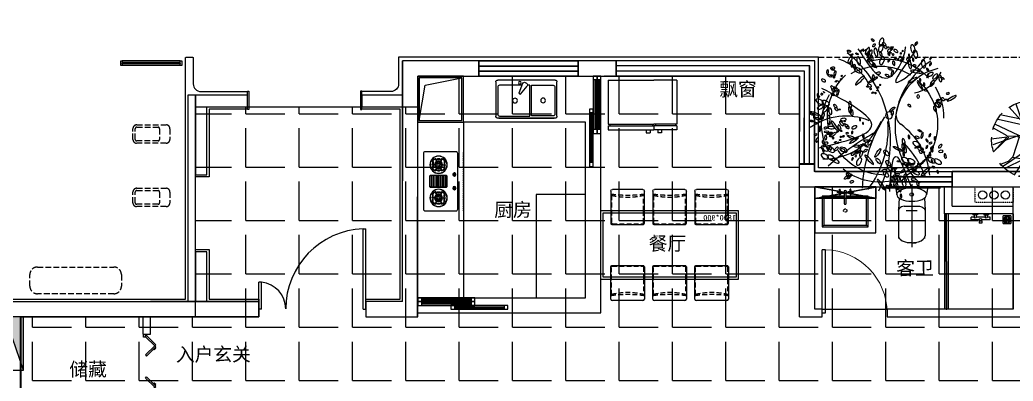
# Model space of a CAD drawing. Extents: x -284868 to 304789, y -137694 to 137894.
# Drawn here: x 125286 to 138296, y -110361 to -105631 of the extents above; entities that cross this region are included whole.
import ezdxf
from ezdxf.enums import TextEntityAlignment as Align

# ---------------------------------------------------------------- set-up
doc = ezdxf.new("R2010")
doc.units = 0
for name, pattern in [('AX-COMP-140B（200）$0$1#comfort_plan$0$DASH', [0.35, 0.25, -0.1]), ('AX-COMP-140B（200）$0$DASH', [0.35, 0.25, -0.1]), ('DASH', [0.35, 0.25, -0.1]), ('HIDDEN2', [0.1875, 0.125, -0.0625])]:
    doc.linetypes.add(name, pattern=pattern)
doc.layers.get('0').update_dxf_attribs({"linetype": 'CONTINUOUS'})
for name, color, linetype in [('0-墙', 4, 'CONTINUOUS'), ('0-底图', 251, 'CONTINUOUS'), ('0-消防栓(给排水)', 9, 'CONTINUOUS'), ('0-窗', 11, 'CONTINUOUS'), ('0-非设计区域', 251, 'CONTINUOUS'), ('P-完成面', 42, 'CONTINUOUS'), ('P-平面家具', 3, 'CONTINUOUS'), ('P-平面植物', 251, 'CONTINUOUS')]:
    doc.layers.add(name, color=color, linetype=linetype)
doc.styles.add('_TCH_DYN', font='')
doc.styles.add('AX-COMP-140B（200）$0$zz-0', font='')
doc.styles.add('繁线体', font='')
doc.styles.get('_TCH_DYN').set_extended_font_data('SimSun')
doc.styles.get('AX-COMP-140B（200）$0$zz-0').set_extended_font_data('SimHei')
doc.styles.get('繁线体').set_extended_font_data('SimSun')

# ---------------------------------------------------------------- blocks, each defined once
blk = doc.blocks.new('2000000011AX-COMP-140B（200）$0$111110111022110811071652CDX双头炉灶164')
for points in [[(-101, 132, 1), (-104, 132, 1)], [(102, 133, 1), (102, 130, 1)], [(-108, 120, 1), (-108, 117, 1)], [(109, 119, 1), (106, 119, 1)]]:
    blk.add_hatch(color=256).paths.add_polyline_path(points)
for p, q in [((-259, 406), (-259, 406)), ((-259, 406), (-239, 406)), ((-259, 399), (-175, 399)), ((-217, 356), (-217, 419)), ((-175, 406), (-195, 406)), ((-74, 424), (74, 424)), ((-74, 422), (74, 422)), ((-74, 400), (74, 400)), ((-74, 398), (74, 398)), ((175, 406), (195, 406)), ((259, 399), (175, 399)), ((217, 356), (217, 419)), ((259, 406), (239, 406)), ((259, 406), (259, 406)), ((-303, 375), (-239, 338)), ((-303, 276), (-239, 313)), ((-243, 341), (-298, 373)), ((-243, 311), (-298, 279)), ((-297, 336), (-297, 316)), ((-290, 367), (-290, 284)), ((-239, 349), (-226, 356)), ((-230, 335), (-239, 349)), ((-230, 316), (-239, 303)), ((-226, 295), (-239, 303)), ((-225, 339), (-232, 352)), ((-225, 312), (-232, 299)), ((-219, 341), (-226, 356)), ((-219, 310), (-226, 295)), ((-217, 295), (-217, 232)), ((-203, 332), (-186, 333)), ((-203, 319), (-186, 318)), ((-201, 326), (-186, 326)), ((-131, 375), (-195, 338)), ((-131, 276), (-195, 313)), ((-191, 341), (-136, 373)), ((-191, 311), (-136, 279)), ((-186, 333), (-186, 318)), ((-144, 367), (-144, 284)), ((-137, 336), (-137, 316)), ((-74, 377), (74, 377)), ((-74, 375), (74, 375)), ((-74, 354), (74, 354)), ((-74, 351), (74, 351)), ((-74, 330), (74, 330)), ((-74, 328), (74, 328)), ((-74, 307), (74, 307)), ((-74, 305), (74, 305)), ((-74, 283), (74, 283)), ((-74, 281), (74, 281)), ((131, 375), (195, 338)), ((131, 276), (195, 313)), ((191, 341), (136, 373)), ((191, 311), (136, 279)), ((137, 336), (137, 316)), ((144, 367), (144, 284)), ((186, 333), (186, 318)), ((203, 332), (186, 333)), ((201, 326), (186, 326)), ((203, 319), (186, 318)), ((217, 295), (217, 232)), ((219, 341), (226, 356)), ((219, 310), (226, 295)), ((225, 339), (232, 352)), ((225, 312), (232, 299)), ((239, 349), (226, 356)), ((226, 295), (239, 303)), ((230, 335), (239, 349)), ((230, 316), (239, 303)), ((303, 375), (239, 338)), ((303, 276), (239, 313)), ((243, 341), (298, 373)), ((243, 311), (298, 279)), ((290, 367), (290, 284)), ((297, 336), (297, 316)), ((-259, 253), (-175, 253)), ((-259, 245), (-239, 245)), ((-175, 245), (-195, 245)), ((-175, 245), (-175, 245)), ((-74, 260), (74, 260)), ((-74, 258), (74, 258)), ((-74, 236), (74, 236)), ((-74, 234), (74, 234)), ((259, 253), (175, 253)), ((175, 245), (175, 245)), ((175, 245), (195, 245)), ((259, 245), (239, 245))]:
    blk.add_line(p, q)
at = {"linetype": 'AX-COMP-140B（200）$0$DASH', "ltscale": 0.3}
blk.add_line((386, 0), (-386, 0), dxfattribs=at)
for points in [[(-365, 75, -0.414214), (-386, 96), (-386, 504, -0.414214), (-365, 525), (365, 525, -0.414214), (386, 504), (386, 96, -0.414214), (365, 75)], [(-77, 429, -0.414214), (-60, 446), (60, 446, -0.414214), (77, 429), (77, 229, -0.414214), (60, 212), (-60, 212, -0.414214), (-77, 229)], [(-74, 429, -0.414214), (-60, 444), (60, 444, -0.414214), (74, 429), (74, 229, -0.414214), (60, 214), (-60, 214, -0.414214), (-74, 229)], [(-91, 101), (-91, 136, -1), (-87, 136), (-87, 101, -1)], [(91, 101), (91, 136, 1), (87, 136), (87, 101, 1)]]:
    blk.add_lwpolyline(points, format="xyb", close=True)
at = {"const_width": 1.04}
for points in [[(-217, 356), (-217, 419)], [(217, 356), (217, 419)], [(-243, 341), (-298, 373)], [(-243, 311), (-298, 279)], [(-217, 295), (-217, 232)], [(-191, 341), (-136, 373)], [(-191, 311), (-136, 279)], [(191, 341), (136, 373)], [(191, 311), (136, 279)], [(217, 295), (217, 232)], [(243, 341), (298, 373)], [(243, 311), (298, 279)]]:
    blk.add_lwpolyline(points, dxfattribs=at)
for points in [[(-217, 341, -1), (-217, 310, -1), (-217, 341, -1)], [(217, 341, 1), (217, 310, 1), (217, 341, 1)]]:
    blk.add_lwpolyline(points, format="xyb", dxfattribs=at)
for centre, radius in [((-217, 326), 114), ((-217, 326), 112), ((217, 326), 114), ((217, 326), 112), ((-217, 326), 52.1), ((-217, 326), 41.7), ((-217, 326), 38.6), ((-217, 326), 35.4), ((-217, 326), 15.6), ((217, 326), 52.1), ((217, 326), 41.7), ((217, 326), 38.6), ((217, 326), 35.4), ((217, 326), 15.6), ((-89, 119), 20.6), ((-102, 132), 1.53), ((89, 119), 20.6), ((102, 132), 1.53), ((-108, 119), 1.53), ((108, 119), 1.53)]:
    blk.add_circle(centre, radius)
for centre, radius, start, end in [((-259, 367), 38.6, 90, 180), ((-259, 367), 31.3, 90, 180), ((-239, 397), 9.33, 12.564, 91.6861), ((-195, 397), 9.33, 88.3139, 167.436), ((-175, 367), 38.6, 0, 90), ((-175, 367), 31.3, 0, 90), ((175, 367), 38.6, 90, 180), ((175, 367), 31.3, 90, 180), ((195, 397), 9.33, 12.564, 91.6861), ((239, 397), 9.33, 88.3139, 167.436), ((259, 367), 38.6, 0, 90), ((259, 367), 31.3, 0, 90), ((-285, 369), 12.6, 189.6676, 246.0824), ((-288, 336), 9.33, 102.564, 181.686), ((-288, 315), 9.33, 178.3139, 257.436), ((-285, 282), 12.6, 113.9176, 170.3324), ((-259, 284), 38.6, 180, 270), ((-259, 284), 31.3, 180, 270), ((-224, 338), 17.8, 95.7306, 144.2694), ((-224, 313), 17.8, 215.7306, 264.2694), ((-202, 326), 17.8, 335.7306, 24.2694), ((-175, 284), 31.3, 270, 0), ((-175, 284), 38.6, 270, 0), ((-149, 369), 12.6, 293.9176, 350.3324), ((-146, 336), 9.33, 358.314, 77.436), ((-146, 315), 9.33, 282.564, 1.6861), ((-149, 282), 12.6, 9.6676, 66.0824), ((149, 369), 12.6, 189.6676, 246.0824), ((146, 336), 9.33, 102.564, 181.686), ((146, 315), 9.33, 178.3139, 257.436), ((149, 282), 12.6, 113.9176, 170.3324), ((175, 284), 38.6, 180, 270), ((175, 284), 31.3, 180, 270), ((202, 326), 17.8, 155.7306, 204.2694), ((224, 338), 17.8, 35.7306, 84.2694), ((224, 313), 17.8, 275.7306, 324.2694), ((259, 284), 31.3, 270, 0), ((259, 284), 38.6, 270, 0), ((285, 369), 12.6, 293.9176, 350.3324), ((288, 336), 9.33, 358.314, 77.436), ((288, 315), 9.33, 282.564, 1.6861), ((285, 282), 12.6, 9.6676, 66.0824), ((-239, 255), 9.33, 268.3139, 347.436), ((-195, 255), 9.33, 192.564, 271.6861), ((-89, 119), 16.3, 97.4942, 262.5058), ((-89, 119), 16.3, 277.4942, 82.5058), ((89, 119), 16.3, 97.4942, 262.5058), ((89, 119), 16.3, 277.4942, 82.5058), ((195, 255), 9.33, 268.3139, 347.436), ((239, 255), 9.33, 192.564, 271.6861)]:
    blk.add_arc(centre, radius, start, end)
at = {"style": 'AX-COMP-140B（200）$0$zz-0', "flags": 9}
for tag in ['YSIZE', 'XSIZE']:
    blk.add_attdef(tag, (0, 525), '', height=0.533, dxfattribs=at)
blk = doc.blocks.new('*U379')
blk.add_blockref('2000000011AX-COMP-140B（200）$0$111110111022110811071652CDX双头炉灶164', (0, -525))
blk = doc.blocks.new('2000000011AX-COMP-140B（200）$0$111110111022110811071652CDX双盆洗菜盆163')
for p, q in [((-400, 75), (-400, 525)), ((-375, 550), (375, 550)), ((400, 525), (400, 75)), ((76, 366), (-10, 471)), ((14, 518), (-3, 508)), ((50, 505), (98, 379)), ((98, 379), (76, 366)), ((-375, 50), (375, 50)), ((363, 50), (-363, 50))]:
    blk.add_line(p, q)
at = {"linetype": 'AX-COMP-140B（200）$0$DASH', "ltscale": 0.3}
blk.add_line((-400, 0), (400, 0), dxfattribs=at)
blk.add_lwpolyline([(-68, 482), (-349, 482, 0.414214), (-374, 457), (-374, 106, 0.414214), (-349, 81), (-68, 81)], format="xyb", close=True)
blk.add_lwpolyline([(59, 482), (351, 482, -0.414214), (376, 457), (376, 104, -0.414214), (351, 79), (-47, 79), (-47, 482), (-15, 482)], format="xyb")
for centre, radius in [((87, 515), 17.5), ((-219, 283), 31.2), ((149, 281), 31.2)]:
    blk.add_circle(centre, radius)
for centre, start, end in [((-375, 525), 90, 180), ((27, 496), 20.5377, 120), ((375, 525), 0, 90), ((9, 486), 120, 219.4623), ((-375, 75), 180, 270), ((375, 75), 270, 0)]:
    blk.add_arc(centre, 25, start, end)
blk = doc.blocks.new('*U372')
blk.add_blockref('2000000011AX-COMP-140B（200）$0$111110111022110811071652CDX双盆洗菜盆163', (0, -525))
blk = doc.blocks.new('2000000011A-140Y-S$0$A$C663954EF153')
for p, q in [((0, 0), (0, -50)), ((750, 0), (0, 0)), ((50, 0), (50, -50)), ((0, -50), (750, -50)), ((50, -19), (700, -19)), ((50, -31), (700, -31)), ((700, 0), (700, -50)), ((750, -50), (750, 0))]:
    blk.add_line(p, q)
blk = doc.blocks.new('WSGSEDRHD')
for points in [[(-380, 780), (-380, 180), (220, 180), (220, 780)], [(-360, 760), (-360, 200), (200, 200), (200, 760)]]:
    blk.add_lwpolyline(points, close=True)
blk.add_lwpolyline([(-360, 200), (-282, 662), (200, 760)])
blk = doc.blocks.new('A$C6B9D541B')
at = {"ltscale": 500}
for p, q in [((-15, 20), (-15, 277)), ((425, 277), (425, 20)), ((405, 0), (5, 0))]:
    blk.add_line(p, q, dxfattribs=at)
at = {"linetype": 'HIDDEN2', "ltscale": 500}
for p, q in [((-5, 78), (-5, 277)), ((415, 277), (415, 78))]:
    blk.add_line(p, q, dxfattribs=at)
at = {"ltscale": 500}
blk.add_lwpolyline([(-15, 277), (-15, 440, -0.414214), (5, 460), (405, 460, -0.414214), (425, 440), (425, 277)], format="xyb", dxfattribs=at)
at = {"linetype": 'HIDDEN2', "ltscale": 500}
blk.add_lwpolyline([(-5, 277), (-5, 440, -0.414214), (5, 450), (405, 450, -0.414214), (415, 440), (415, 277)], format="xyb", dxfattribs=at)
for centre, radius, start, end in [((205, -793), 897, 75.7975, 104.2025), ((204, -1474), 1552, 81.8043, 98.0996)]:
    blk.add_arc(centre, radius, start, end, dxfattribs=at)
at = {"ltscale": 500}
for centre, start, end in [((5, 20), 180, 270), ((405, 20), 270, 0)]:
    blk.add_arc(centre, 20, start, end, dxfattribs=at)
blk = doc.blocks.new('*U393')
at = {"ltscale": 500}
blk.add_lwpolyline([(0, 0), (1800, 0), (1800, 900), (0, 900)], close=True, dxfattribs=at)
at = {"color": 253, "ltscale": 500}
blk.add_lwpolyline([(30, 30), (1770, 30), (1770, 870), (30, 870)], close=True, dxfattribs=at)
at = {"rotation": 180}
for p in [(555, 1177), (1105, 1177), (1655, 1177)]:
    blk.add_blockref('A$C6B9D541B', p, dxfattribs=at)
at = {"xscale": -1}
for p in [(555, -277), (1105, -277), (1655, -277)]:
    blk.add_blockref('A$C6B9D541B', p, dxfattribs=at)
at = {"color": 253, "style": '繁线体'}
blk.add_text('1800*900', height=75, dxfattribs=at).set_placement((245, 808), align=Align.MIDDLE_CENTER)
blk = doc.blocks.new('2000000011AX-COMP-140B（200）$0$111110111022110811071652CDX双门冰箱162')
at = {"linetype": 'AX-COMP-140B（200）$0$DASH', "ltscale": 0.3}
blk.add_line((-1000, 0), (0, 0), dxfattribs=at)
for p, q in [((-950, -50), (-950, -630)), ((-950, -50), (-650, -50)), ((-50, -50), (-650, -50)), ((-50, -50), (-50, -630)), ((-950, -630), (-930, -630)), ((-950, -650), (-930, -650)), ((-950, -650), (-950, -700)), ((-930, -630), (-670, -630)), ((-930, -630), (-930, -650)), ((-930, -650), (-670, -650)), ((-670, -630), (-670, -650)), ((-670, -630), (-650, -630)), ((-670, -650), (-650, -650)), ((-630, -630), (-650, -630)), ((-650, -650), (-650, -700)), ((-630, -650), (-650, -650)), ((-650, -650), (-650, -700)), ((-70, -630), (-630, -630)), ((-630, -630), (-630, -650)), ((-70, -650), (-630, -650)), ((-50, -630), (-70, -630)), ((-70, -630), (-70, -650)), ((-50, -650), (-70, -650)), ((-50, -650), (-50, -700)), ((-950, -700), (-650, -700)), ((-750, -700), (-750, -740)), ((-750, -740), (-700, -740)), ((-700, -700), (-700, -740)), ((-50, -700), (-650, -700)), ((-600, -700), (-600, -740)), ((-550, -740), (-600, -740)), ((-550, -700), (-550, -740))]:
    blk.add_line(p, q)
blk = doc.blocks.new('*U380')
blk.add_blockref('2000000011AX-COMP-140B（200）$0$111110111022110811071652CDX双门冰箱162', (500, 75))
blk = doc.blocks.new('20000110023AX-COMP-140B（200）$0$111110111022110811071652CDX卫生间立管047060')
at = {"linetype": 'AX-COMP-140B（200）$0$1#comfort_plan$0$DASH', "ltscale": 0.2}
for p, q in [((-250, 105), (250, 105)), ((-250, 105), (-250, -95)), ((250, 105), (250, -95)), ((-250, -95), (250, -95))]:
    blk.add_line(p, q, dxfattribs=at)
for centre in [(-150, 0), (0, 0), (150, 0)]:
    blk.add_circle(centre, 55)
blk = doc.blocks.new('*U399')
for p, q in [((600, 80), (600, 330)), ((700, -20), (700, 330)), ((600, 80), (-200, 80)), ((-200, -20), (700, -20))]:
    blk.add_line(p, q)
at = {"extrusion": (0, 0, -1), "zscale": -1}
blk.add_blockref('20000110023AX-COMP-140B（200）$0$111110111022110811071652CDX卫生间立管047060', (-50, 225), dxfattribs=at)
blk = doc.blocks.new('*U401')
for p, q in [((-350, -920), (-350, 330)), ((-300, 330), (-350, 330)), ((-325, -295), (-325, 330)), ((-325, 330), (-317, 330)), ((-317, 330), (-317, -295)), ((-300, -920), (-300, 330)), ((550, 330), (-300, 330)), ((550, -920), (550, 330)), ((-333, -295), (-333, -920)), ((-333, -295), (-325, -295)), ((-325, -920), (-325, -295)), ((-317, -295), (-325, -295)), ((0, -840), (0, -875)), ((107, -840), (0, -840)), ((38, -875), (0, -875)), ((23, -920), (23, -905)), ((83, -905), (23, -905)), ((38, -905), (38, -875)), ((68, -905), (68, -875)), ((182, -875), (68, -875)), ((83, -920), (83, -905)), ((142, -798), (107, -798)), ((107, -823), (107, -798)), ((142, -823), (107, -823)), ((107, -828), (107, -840)), ((142, -828), (107, -828)), ((109, -828), (109, -823)), ((140, -828), (140, -823)), ((142, -823), (142, -798)), ((142, -828), (142, -840)), ((250, -840), (142, -840)), ((167, -920), (167, -905)), ((167, -905), (227, -905)), ((182, -905), (182, -875)), ((250, -875), (212, -875)), ((212, -905), (212, -875)), ((227, -920), (227, -905)), ((250, -840), (250, -875)), ((420, -790), (420, -890)), ((420, -790), (520, -790)), ((520, -890), (420, -890)), ((515, -840), (425, -840)), ((440, -874), (440, -806)), ((460, -884), (460, -796)), ((480, -884), (480, -796)), ((500, -874), (500, -806)), ((520, -890), (520, -790)), ((-300, -920), (-350, -920)), ((-333, -920), (-325, -920)), ((550, -920), (-300, -920)), ((83, -920), (23, -920)), ((167, -920), (83, -920)), ((167, -920), (227, -920))]:
    blk.add_line(p, q)
blk.add_circle((470, -840), 45)
for centre, radius, start, end in [((53, -875), 15, 0, 180), ((125, -840), 17.5, 180, 0), ((197, -875), 15, 0, 180)]:
    blk.add_arc(centre, radius, start, end)
blk = doc.blocks.new('*U402')
at = {"linetype": 'AX-COMP-140B（200）$0$1#comfort_plan$0$DASH'}
for p, q in [((-250, 130), (-250, 280)), ((-250, 280), (550, 280)), ((550, 130), (-250, 280)), ((-250, 130), (550, 280)), ((550, 280), (550, 130)), ((550, 130), (-250, 130))]:
    blk.add_line(p, q, dxfattribs=at)
for p, q in [((-250, 280), (-250, -320)), ((550, 280), (-250, 280)), ((550, -320), (550, 280)), ((-130, 140), (-150, 160)), ((75, 218), (43, 218)), ((43, 218), (43, 208)), ((75, 208), (43, 208)), ((75, 218), (75, 250)), ((75, 250), (85, 250)), ((75, 208), (75, 177)), ((75, 177), (85, 177)), ((85, 218), (85, 250)), ((85, 218), (116, 218)), ((85, 208), (116, 208)), ((85, 208), (85, 177)), ((116, 218), (116, 208)), ((215, 218), (184, 218)), ((184, 218), (184, 208)), ((215, 208), (184, 208)), ((215, 218), (215, 250)), ((225, 250), (215, 250)), ((215, 208), (215, 177)), ((225, 177), (215, 177)), ((225, 218), (225, 250)), ((225, 218), (257, 218)), ((225, 208), (257, 208)), ((225, 208), (225, 177)), ((257, 218), (257, 208)), ((430, 140), (450, 160)), ((-130, -220), (-150, -240)), ((430, -220), (450, -240)), ((-250, -320), (550, -320))]:
    blk.add_line(p, q)
at = {"linetype": 'AX-COMP-140B（200）$0$DASH'}
for p, q in [((136, 218), (136, 71)), ((164, 71), (164, 218))]:
    blk.add_line(p, q, dxfattribs=at)
for points in [[(136, 160), (-150, 160), (-150, -240), (450, -240), (450, 160), (164, 160)], [(136, 140), (-130, 140), (-130, -220), (430, -220), (430, 140), (164, 140)]]:
    blk.add_lwpolyline(points)
blk.add_circle((150, -29), 21.4, dxfattribs=at)
for centre, start, end in [((80, 213), 107.0027, 162.9973), ((80, 213), 197.0027, 252.9973), ((80, 213), 17.0027, 72.9973), ((80, 213), 287.0027, 342.9973), ((220, 213), 107.0027, 162.9973), ((220, 213), 197.0027, 252.9973), ((220, 213), 17.0027, 72.9973), ((220, 213), 287.0027, 342.9973)]:
    blk.add_arc(centre, 17.1, start, end, dxfattribs=at)
for centre, radius, start, end in [((150, 213), 20, 315.9573, 224.0427), ((150, 218), 14.4, 0, 180), ((150, 69), 14.5, 173.574, 6.426)]:
    blk.add_arc(centre, radius, start, end)
blk = doc.blocks.new('*U403')
for p, q in [((-375, 280), (375, 280)), ((-175, -351), (-175, -385)), ((0, -440), (-60, -440)), ((0, -440), (60, -440))]:
    blk.add_line(p, q)
at = {"ltscale": 10}
for p, q in [((-208, 269), (-194, 185)), ((-198, 280), (198, 280)), ((0, 327), (0, -496)), ((208, 269), (194, 185)), ((-166, 145), (-175, -11)), ((166, 145), (175, -11)), ((-100, 40), (100, 40)), ((0, 26), (0, -64)), ((-175, -12), (-175, -351)), ((-72, -19), (72, -19)), ((-44, -19), (44, -19)), ((175, -12), (175, -351))]:
    blk.add_line(p, q, dxfattribs=at)
for points in [[(-175, -385, 10, 0, 0), (-175, -297, 10, 10, 0)], [(175, -385, 10, 0, 0), (175, -297, 10, 10, 0)]]:
    blk.add_lwpolyline(points, format="xyseb")
blk.add_circle((0, 191), 22.8, dxfattribs=at)
for centre, start, end in [((-198, 270), 90, 184.8886), ((198, 270), 355.1114, 90)]:
    blk.add_arc(centre, 10.4, start, end, dxfattribs=at)
at = {"ltscale": 10, "extrusion": (0, 0, -1)}
for centre, major_axis, ratio, start_param, end_param in [((0, 191), (195, 0), 0.456392, 3.141593, 6.283185), ((1, -12), (-175, 3), 0.369842, 2.169272, 3.218057)]:
    blk.add_ellipse(centre, major_axis=major_axis, ratio=ratio, start_param=start_param, end_param=end_param, dxfattribs=at)
at = {"ltscale": 10}
for centre, major_axis, ratio, start_param, end_param in [((0, 191), (195, 0), 0.456392, 3.141593, 6.283185), ((-1, -12), (175, 3), 0.369842, 2.169272, 3.218057), ((0, -351), (-175, 0), 0.507463, 0, 3.141593)]:
    blk.add_ellipse(centre, major_axis=major_axis, ratio=ratio, start_param=start_param, end_param=end_param, dxfattribs=at)
blk = doc.blocks.new('2$DorLib2D$00000225')
for p, q in [((0.475, -0.0014), (0.475, 0.7521)), ((0.475, 0.7521), (0.5, 0.7521)), ((0.5, -0.0014), (0.5, 0.7521)), ((-0.5, 0), (-0.5, 0.252)), ((-0.475, 0.252), (-0.5, 0.252)), ((-0.475, 0), (-0.475, 0.252)), ((-0.475, 0), (-0.5, 0)), ((0.475, -0.0014), (0.5, -0.0014))]:
    blk.add_line(p, q)
for centre, radius, start, end in [((0.5046, -0.0019), 0.7546, 92.24927, 179.72377), ((-0.5008, 0.0026), 0.2508, 359.78987, 84.09744)]:
    blk.add_arc(centre, radius, start, end)
blk = doc.blocks.new('$DorLib2D$00000034')
for p, q in [((-0.5, -0.048), (-0.5, 0)), ((-0.335, 0.143), (-0.475, 0)), ((-0.458, -0.016), (-0.475, 0)), ((-0.318, 0.126), (-0.458, -0.016)), ((-0.335, 0.143), (-0.318, 0.126)), ((-0.302, 0.143), (-0.318, 0.126)), ((-0.318, 0.126), (-0.178, -0.016)), ((-0.302, 0.143), (-0.161, 0)), ((-0.178, -0.016), (-0.161, 0)), ((0.302, 0.143), (0.161, 0)), ((0.178, -0.016), (0.161, 0)), ((0.318, 0.126), (0.178, -0.016)), ((0.302, 0.143), (0.318, 0.126)), ((0.335, 0.143), (0.318, 0.126)), ((0.318, 0.126), (0.458, -0.016)), ((0.335, 0.143), (0.475, 0)), ((0.458, -0.016), (0.475, 0)), ((0.5, -0.048), (0.5, 0))]:
    blk.add_line(p, q)
for points in [[(-0.5, 0), (-0.475, 0), (-0.475, -0.023), (-0.45, -0.023), (-0.45, -0.048), (-0.5, -0.048)], [(-0.29, 0.131), (-0.28, 0.14), (-0.255, 0.114), (-0.264, 0.105)], [(-0.287, 0.127), (-0.28, 0.134), (-0.262, 0.114), (-0.268, 0.108)], [(0.29, 0.131), (0.28, 0.14), (0.255, 0.114), (0.264, 0.105)], [(0.287, 0.127), (0.28, 0.134), (0.262, 0.114), (0.268, 0.108)], [(0.5, 0), (0.475, 0), (0.475, -0.023), (0.45, -0.023), (0.45, -0.048), (0.5, -0.048)]]:
    blk.add_lwpolyline(points)
blk = doc.blocks.new('2$TCHSYS$WIN2D')
for p, q in [((-0.5, 0.5), (0.5, 0.5)), ((-0.5, 0.5), (-0.5, -0.5)), ((0.5, 0.5), (0.5, -0.5)), ((0.5, 0.167), (-0.5, 0.167)), ((0.5, -0.167), (-0.5, -0.167)), ((-0.5, -0.5), (0.5, -0.5))]:
    blk.add_line(p, q)
blk = doc.blocks.new('2000011$TCHSYS$WIN2D011')
for p, q in [((-0.5, 0.5), (0.5, 0.5)), ((-0.5, 0.5), (-0.5, -0.5)), ((0.5, 0.5), (0.5, -0.5)), ((0.5, 0.167), (-0.5, 0.167)), ((0.5, -0.167), (-0.5, -0.167)), ((-0.5, -0.5), (0.5, -0.5))]:
    blk.add_line(p, q)
blk = doc.blocks.new('2$DorLib2D$00000001')
for p, q in [((0.45, 0.975), (0.5, 0.975)), ((0.45, 0), (0.45, 0.975)), ((0.5, 0), (0.5, 0.975)), ((0.5, 0), (0.45, 0))]:
    blk.add_line(p, q)
at = {"lineweight": 13}
blk.add_arc((0.475, 0), 0.975, 91.4693, 180, dxfattribs=at)
blk = doc.blocks.new('DDDDDDDGFDSG')
for p, q in [((425811, 14509), (424811, 14509)), ((424811, 11359), (424811, 14509)), ((425811, 14309), (425811, 14509)), ((430211, 14509), (427111, 14509)), ((427111, 14509), (427111, 14309)), ((430211, 13059), (430211, 14509)), ((425011, 14309), (425811, 14309)), ((425011, 11159), (425011, 14309)), ((427111, 14309), (430011, 14309)), ((430011, 12959), (430011, 14309)), ((431210, 13059), (430211, 13059)), ((431210, 12859), (431210, 13059)), ((432910, 13059), (432010, 13059)), ((432010, 13059), (432010, 12859)), ((430011, 11159), (430011, 12959)), ((430211, 12859), (431210, 12859)), ((430211, 11259), (430211, 12859)), ((432010, 12859), (432810, 12859)), ((432810, 11259), (432810, 12859)), ((419611, 11359), (421511, 11359)), ((422932, 11359), (421511, 11359)), ((422932, 11159), (422932, 11359)), ((424811, 11359), (424332, 11359)), ((424332, 11359), (424332, 11159)), ((430310, 11259), (430211, 11259)), ((430310, 11159), (430310, 11259)), ((430310, 11259), (431160, 11259)), ((432810, 11259), (431160, 11259)), ((431160, 11259), (431160, 11159)), ((419811, 11159), (421411, 11159)), ((419811, 11159), (419811, 9859)), ((421411, 11159), (421411, 10934)), ((421511, 10934), (421511, 11159)), ((421511, 11159), (422932, 11159)), ((424332, 11159), (425011, 11159)), ((430011, 11159), (430310, 11159)), ((431160, 11159), (432910, 11159)), ((421411, 10934), (421511, 10934))]:
    blk.add_line(p, q)
at = {"linetype": 'Continuous'}
for p, q in [((427611, 14309), (427611, 14509)), ((430011, 13159), (430211, 13159))]:
    blk.add_line(p, q, dxfattribs=at)
for points in [[(430211, 13159), (430211, 14509), (427611, 14509)], [(430145, 13159), (430145, 14443), (427611, 14443)], [(430078, 13159), (430078, 14376), (427611, 14376)], [(430011, 13159), (430011, 14309), (427611, 14309)]]:
    blk.add_lwpolyline(points, dxfattribs=at)
at = {"linetype": 'DASH'}
for points in [[(425011, 11209), (427411, 11209), (427411, 13709)], [(425011, 11409), (427211, 11409), (427211, 13709)]]:
    blk.add_lwpolyline(points, dxfattribs=at)
blk.add_lwpolyline([(427210, 13709), (425611, 13709), (425611, 11409)])
blk.add_lwpolyline([(427211, 12759), (426561, 12759), (426561, 11409), (427211, 11409)], close=True)
for name, p, xscale, yscale, zscale, rotation in [('2$TCHSYS$WIN2D', (426461, 14409), -1300, 200, -1300, 1.654676395901333e-11), ('2000011$TCHSYS$WIN2D011', (431610, 12959), 799.9999999999994, 199.9999999999999, -799.9999999999994, 180.0000000000173), ('2$DorLib2D$00000225', (423632, 11259), 1400, 1400, 200, 1.654673577002396e-11), ('2$DorLib2D$00000001', (430735, 11209), -850, 850, -850, 1.654676395901334e-11), ('$DorLib2D$00000034', (421461, 10509), 850.0000000000001, 850.0000000000001, 850.0000000000001, 270)]:
    blk.add_blockref(name, p, dxfattribs=dict(xscale=xscale, yscale=yscale, zscale=zscale, rotation=rotation))
at = {"linetype": 'DASH', "extrusion": (-4.57358e-09, -1.71102e-09, 1), "rotation": 269.9998194176586}
for p in [(427361, 14311, 0), (427411, 14311, 0), (427311, 13878, 0)]:
    blk.add_blockref('2000000011A-140Y-S$0$A$C663954EF153', p, dxfattribs=at)
blk.add_blockref('WSGSEDRHD', (425391, 13529))
at = {"extrusion": (-1.71017e-09, 4.57407e-09, -1)}
for name, p, zscale, rotation in [('*U372', (-426435, 14234, 0), -1, 359.9987641515798), ('*U380', (-427956, 14234, 0), -1, 359.9987641515798), ('*U379', (-425086, 12933, 0), -0.9999999999999999, 269.9987641515806)]:
    blk.add_blockref(name, p, dxfattribs=dict(at, zscale=zscale, rotation=rotation))
at = {"extrusion": (1.43528e-20, 8.74071e-22, -1), "xscale": -0.9999999999999998, "zscale": -0.9999999999999998, "rotation": 0.001335837536267093}
for name, p in [('*U403', (-431482, 12569)), ('*U402', (-430461, 12579))]:
    blk.add_blockref(name, p, dxfattribs=at)
at = {"extrusion": (1.26587e-20, 8.74071e-22, -1), "zscale": -1, "rotation": 359.9995999685073}
blk.add_blockref('*U393', (-429211, 11649), dxfattribs=at)
at = {"extrusion": (1.43528e-20, 2.56814e-21, -1), "zscale": -1}
blk.add_blockref('*U399', (-432610, 12529), dxfattribs=at)
at = {"xscale": -1, "rotation": 180}
blk.add_blockref('*U401', (432260, 11589), dxfattribs=at)
at = {"linetype": 'DASH', "extrusion": (1.71102e-09, -4.57358e-09, 1), "rotation": 359.9998194176588}
for p in [(425011, 11409, 0), (425011, 11359, 0), (425444, 11309, 0)]:
    blk.add_blockref('2000000011A-140Y-S$0$A$C663954EF153', p, dxfattribs=at)
at = {"style": '_TCH_DYN'}
for s, p in [('飘窗', (429453, 13997)), ('厨房', (426505, 12419)), ('餐厅', (428528, 11976)), ('入户玄关', (422826, 10526)), ('储藏', (420940, 10330))]:
    blk.add_text(s, height=180, rotation=0.2448, dxfattribs=at).set_placement(p, align=Align.BOTTOM_RIGHT)
blk.add_text('客卫', height=180, rotation=0.2448, dxfattribs=at).set_placement((431280, 11706))
blk = doc.blocks.new('A$C7414b812')
at = {"ltscale": 300}
for points in [[(-30, -20), (-30, 0), (30, 0), (30, -20)], [(-30, -800), (-30, -780), (30, -780), (30, -800)]]:
    blk.add_lwpolyline(points, close=True, dxfattribs=at)
at = {"color": 8, "ltscale": 300}
for points in [[(-30, -20), (-30, -780)], [(30, -20), (30, -780)]]:
    blk.add_lwpolyline(points, dxfattribs=at)
at = {"color": 5, "ltscale": 300}
for points in [[(-5, -780), (-5, -20), (-9, -20), (-10, -21), (-10, -779), (-9, -780)], [(5, -780), (5, -20), (9, -20), (10, -21), (10, -779), (9, -780)]]:
    blk.add_lwpolyline(points, close=True, dxfattribs=at)
blk = doc.blocks.new('A$C4E502BC3')
at = {"layer": 'P-平面家具', "linetype": 'DASH', "ltscale": 300}
blk.add_lwpolyline([(240, 435), (240, 50, -0.414214), (190, 0), (50, 0, -0.414214), (0, 50), (0, 435, -0.414214), (50, 485), (190, 485, -0.414214)], format="xyb", close=True, dxfattribs=at)
at = {"layer": 'P-平面家具', "color": 251, "linetype": 'DASH', "ltscale": 300}
blk.add_lwpolyline([(210, 330), (210, 50, -0.414214), (190, 30), (50, 30, -0.414214), (30, 50), (30, 330, -0.414214), (50, 350), (190, 350, -0.414214)], format="xyb", close=True, dxfattribs=at)
blk = doc.blocks.new('yld.studio@foxmail.com-15')
at = {"color": 251}
blk.add_circle((67569, -97904), 44.8, dxfattribs=at)
for centre, start, end in [((67614, -97926), 76.8896, 138.1177), ((67693, -98017), 61.0105, 122.2385), ((67614, -97926), 348.5882, 46.5714), ((67614, -97926), 149.0435, 181.2033), ((67693, -98017), 133.1644, 165.3241), ((67693, -98017), 332.7091, 30.6923), ((67693, -98017), 165.3241, 242.6562), ((67614, -97926), 226.0477, 258.5353), ((67614, -97926), 270.5201, 325.0744), ((67693, -98017), 254.641, 309.1952)]:
    blk.add_arc(centre, 760, start, end, dxfattribs=at)
for centre, major_axis, ratio in [((67663, -96943), (19.4, -49.7), 0.514982), ((67218, -97104), (-11.3, -52.2), 0.514982), ((67254, -97032), (-11.3, -52.2), 0.514982), ((67477, -97060), (25.5, 15.6), 0.489709), ((67673, -97024), (19.4, -49.7), 0.514982), ((67737, -97077), (-11.9, -54.9), 0.414379), ((67812, -97097), (20.7, -49.3), 0.38159), ((67114, -97233), (-11.3, -52.2), 0.514982), ((67310, -97182), (25.5, 15.6), 0.489709), ((67658, -97188), (19.4, -49.7), 0.514982), ((67672, -97099), (-10.1, -28.2), 0.489709), ((67788, -97223), (61.1, 54.6), 0.200035), ((67829, -97112), (-6.6, -47.9), 0.283409), ((67964, -97190), (-11.9, -54.9), 0.414379), ((68056, -97225), (-6.6, -47.9), 0.283409), ((67203, -97334), (81.1, 11.7), 0.200035), ((67293, -97242), (-10.1, -52.5), 0.38159), ((67505, -97221), (-10.1, -28.2), 0.489709), ((68305, -97283), (29.4, -5.6), 0.489709), ((67261, -97445), (58.6, -34.7), 0.200035), ((67706, -97351), (29.4, -5.6), 0.489709), ((67948, -97445), (60.3, -55.5), 0.200035), ((67016, -97496), (-1.6, -18.4), 0.42873), ((67160, -97512), (-34.6, -58.6), 0.200035), ((66747, -97684), (58.6, -34.7), 0.200035), ((66913, -97719), (36.8, -3.3), 0.42873), ((66905, -97777), (11.5, -27.6), 0.489709), ((66938, -97772), (24.3, 27.9), 0.42873), ((67950, -97956), (-1.6, -18.4), 0.42873), ((68167, -97956), (36.8, -3.3), 0.42873), ((67910, -98008), (-1.3, -14.7), 0.42873), ((68024, -98058), (34.2, -14.2), 0.42873), ((68120, -98047), (28.4, 23.7), 0.42873), ((68191, -98008), (24.3, 27.9), 0.42873), ((68477, -98092), (1.2, -22.2), 0.42873), ((66971, -98207), (1.2, -22.2), 0.42873), ((68117, -98135), (18.4, -1.6), 0.42873), ((68169, -98175), (14.7, -1.3), 0.42873), ((68334, -98138), (29.4, -5.6), 0.489709), ((68511, -98223), (11.5, -27.6), 0.489709), ((67006, -98338), (11.5, -27.6), 0.489709), ((67011, -98356), (-10.1, -28.2), 0.489709), ((68259, -98340), (22.6, -19.6), 0.489709), ((67092, -98641), (60.3, -55.5), 0.200035), ((67332, -98570), (1.2, -22.2), 0.42873), ((67636, -98626), (29.4, -5.6), 0.489709), ((67376, -98793), (-11.9, -54.9), 0.414379), ((67366, -98701), (11.5, -27.6), 0.489709), ((67466, -98681), (29.4, -5.6), 0.489709), ((67468, -98829), (-6.6, -47.9), 0.283409), ((67561, -98828), (22.6, -19.6), 0.489709), ((68061, -98772), (26.3, -4.6), 0.42873)]:
    blk.add_ellipse(centre, major_axis=major_axis, ratio=ratio, start_param=3.141593, end_param=9.424778, dxfattribs=at)
at = {"color": 251, "extrusion": (0, 0, -1)}
for centre, major_axis, ratio in [((67778, -96919), (16.2, 18.9), 0.489709), ((67386, -97062), (1.02, -9.08), 0.42873), ((67526, -97013), (18.3, 0.3), 0.42873), ((67572, -97013), (13.7, 0.2), 0.42873), ((67613, -97009), (-16.1, -22.2), 0.514982), ((67628, -96970), (-16.1, -22.2), 0.514982), ((67762, -96987), (14.5, -20.2), 0.489709), ((67867, -97046), (11.1, -9.8), 0.42873), ((67931, -97057), (13.9, -12.2), 0.42873), ((67411, -97094), (1.3, -11.3), 0.42873), ((67445, -97168), (1.3, -11.3), 0.42873), ((67512, -97108), (-1.7, -15.2), 0.489709), ((67548, -97084), (15.2, 1.9), 0.489709), ((68052, -97108), (13.9, -12.2), 0.42873), ((67525, -97356), (8.6, -41.1), 0.200035), ((67554, -97297), (23.5, 14.1), 0.38159), ((68304, -97299), (23.5, 14.1), 0.38159), ((66869, -97421), (23.5, 14.1), 0.38159), ((67590, -97381), (23.2, 14.6), 0.514982), ((67778, -97439), (56, -38.7), 0.200035), ((68187, -97386), (1.3, -11.3), 0.42873), ((68275, -97358), (8.6, -41.1), 0.200035), ((68288, -97400), (-1.7, -15.2), 0.489709), ((68324, -97376), (15.2, 1.9), 0.489709), ((68340, -97383), (23.2, 14.6), 0.514982), ((67684, -97506), (1.02, -9.08), 0.42873), ((67710, -97538), (1.3, -11.3), 0.42873), ((67810, -97552), (-1.7, -15.2), 0.489709), ((67846, -97528), (15.2, 1.9), 0.489709), ((68221, -97460), (1.3, -11.3), 0.42873), ((68238, -97602), (8.6, -41.1), 0.200035), ((68267, -97543), (23.5, 14.1), 0.38159), ((68254, -97579), (13.7, 0.2), 0.42873), ((68295, -97574), (-16.1, -22.2), 0.514982), ((68311, -97535), (-16.1, -22.2), 0.514982), ((66820, -97700), (13.7, 0.2), 0.42873), ((66861, -97695), (-16.1, -22.2), 0.514982), ((67744, -97612), (1.3, -11.3), 0.42873), ((68302, -97627), (23.2, 14.6), 0.514982), ((68483, -97658), (1.02, -9.08), 0.42873), ((67303, -97776), (-15, -19.8), 0.489709), ((67525, -97822), (33.3, -24.2), 0.336016), ((68217, -97823), (13.7, 0.2), 0.42873), ((68258, -97818), (-16.1, -22.2), 0.514982), ((68273, -97779), (-16.1, -22.2), 0.514982), ((67526, -97873), (2.8, -34.2), 0.336016), ((68360, -97959), (-0.6, -68.1), 0.200035), ((68440, -97943), (11.1, -8), 0.42873), ((68540, -97877), (63.3, 25.1), 0.200035), ((67166, -98108), (23.5, 14.1), 0.38159), ((67137, -98167), (8.6, -41.1), 0.200035), ((67201, -98192), (23.2, 14.6), 0.514982), ((67823, -98262), (16.7, -33), 0.42873), ((67862, -98238), (37, 0.6), 0.42873), ((68031, -98231), (56, -38.7), 0.200035), ((68054, -98193), (63.3, 25.1), 0.200035), ((68202, -98184), (1.3, -11.3), 0.42873), ((68243, -98113), (11.6, -10), 0.489709), ((68303, -98150), (34.8, -25.2), 0.368424), ((68303, -98198), (-1.7, -15.2), 0.489709), ((68338, -98174), (15.2, 1.9), 0.489709), ((68388, -98115), (29.6, 0.5), 0.42873), ((67137, -98357), (-1.1, -27.4), 0.514982), ((67172, -98344), (-16.1, -22.2), 0.514982), ((67455, -98344), (61, 30.3), 0.200035), ((67606, -98395), (-26.1, -35.9), 0.514982), ((67881, -98366), (22.2, -16.1), 0.514982), ((67946, -98301), (21.8, -16.6), 0.38159), ((67968, -98355), (22.2, -29.6), 0.42873), ((67996, -98305), (37, 0.6), 0.42873), ((68236, -98258), (1.3, -11.3), 0.42873), ((67116, -98388), (13.7, 0.2), 0.42873), ((67157, -98383), (-16.1, -22.2), 0.514982), ((67711, -98501), (-27, -35.3), 0.38159), ((67936, -98405), (11.7, -35.1), 0.42873), ((67964, -98379), (22.2, -16.1), 0.514982), ((68003, -98395), (22.2, -16.1), 0.514982), ((68036, -98399), (26.6, -25.7), 0.42873), ((67190, -98543), (1.3, -11.3), 0.42873), ((67224, -98616), (1.3, -11.3), 0.42873), ((67268, -98585), (14.8, 0.2), 0.42873), ((67291, -98556), (-1.7, -15.2), 0.489709), ((67323, -98549), (18.5, 0.3), 0.42873), ((67326, -98532), (15.2, 1.9), 0.489709), ((67388, -98543), (-5.6, -17.6), 0.42873), ((67447, -98506), (18.5, 0.3), 0.42873), ((67492, -98601), (22.2, 0.3), 0.42873), ((67559, -98594), (-26.1, -35.9), 0.514982), ((67584, -98531), (-26.1, -35.9), 0.514982), ((67611, -98676), (-26.1, -35.9), 0.514982), ((68135, -98714), (20, -21.8), 0.42873)]:
    blk.add_ellipse(centre, major_axis=major_axis, ratio=ratio, dxfattribs=at)
at = {"color": 251}
for centre, major_axis, ratio in [((67208, -96966), (17.5, -20.2), 0.42873), ((67530, -97032), (11.9, -18.8), 0.42873), ((67561, -97053), (21.2, -21.1), 0.489709), ((67848, -97060), (23.4, -46.1), 0.368424), ((67903, -97050), (-3.1, -17.5), 0.42873), ((67022, -97159), (9.5, -15.1), 0.42873), ((67250, -97176), (-3.9, -21.9), 0.42873), ((67303, -97118), (-3.1, -17.5), 0.42873), ((67394, -97175), (21.2, -21.1), 0.489709), ((67568, -97101), (14.1, 17.2), 0.42873), ((67569, -97185), (11.9, -18.8), 0.42873), ((67790, -97154), (-6.2, -35.1), 0.42873), ((67831, -97185), (22, 3.3), 0.42873), ((67850, -97108), (-3.9, -21.9), 0.42873), ((68075, -97174), (23.4, -46.1), 0.368424), ((67023, -97237), (11.9, -18.8), 0.42873), ((67060, -97307), (14.1, 17.2), 0.42873), ((67175, -97316), (-3.9, -21.9), 0.42873), ((67231, -97253), (22, 3.3), 0.42873), ((67775, -97247), (-3.9, -21.9), 0.42873), ((67970, -97313), (47.6, 24.1), 0.514982), ((68017, -97268), (-6.2, -35.1), 0.42873), ((68372, -97334), (1.5, -29.9), 0.489709), ((66896, -97423), (-7.7, -43.9), 0.42873), ((66962, -97398), (30.9, -32.1), 0.42873), ((67001, -97487), (25.5, -36.5), 0.42873), ((67027, -97370), (39.5, -20.6), 0.42873), ((67061, -97391), (11.9, -18.8), 0.42873), ((67159, -97442), (-3.1, -17.5), 0.42873), ((67772, -97402), (1.5, -29.9), 0.489709), ((68424, -97443), (26.4, 14.1), 0.489709), ((67087, -97577), (22, 3.3), 0.42873), ((67106, -97500), (-3.9, -21.9), 0.42873), ((67824, -97511), (26.4, 14.1), 0.489709), ((66797, -97620), (21.5, -5.9), 0.42873), ((66928, -97708), (21.5, -5.9), 0.42873), ((68398, -97738), (47.6, 24.1), 0.514982), ((68477, -97720), (47.6, 24.1), 0.514982), ((68499, -97642), (-4.6, -26.3), 0.42873), ((66966, -97824), (-14.2, -34.2), 0.42873), ((68059, -97862), (-7.7, -43.9), 0.42873), ((68077, -97764), (-7.7, -43.9), 0.42873), ((68081, -97828), (-7.7, -43.9), 0.42873), ((68337, -97846), (-7.7, -43.9), 0.42873), ((68403, -97822), (30.9, -32.1), 0.42873), ((68468, -97794), (39.5, -20.6), 0.42873), ((68442, -97911), (25.5, -36.5), 0.42873), ((68547, -97924), (-3.9, -21.9), 0.42873), ((68600, -97866), (-3.1, -17.5), 0.42873), ((68219, -98061), (-14.2, -34.2), 0.42873), ((68278, -98042), (-47.6, -66.7), 0.200035), ((68349, -98008), (17.2, -4.8), 0.42873), ((68403, -98066), (21.5, -5.9), 0.42873), ((68472, -98063), (-3.9, -21.9), 0.42873), ((68528, -98001), (22, 3.3), 0.42873), ((67036, -98167), (11.9, -18.8), 0.42873), ((67074, -98236), (14.1, 17.2), 0.42873), ((67310, -98187), (-4.6, -26.3), 0.42873), ((67380, -98253), (-7.7, -43.9), 0.42873), ((67908, -98175), (-4.6, -26.3), 0.42873), ((68053, -98125), (4.3, -18), 0.42873), ((68400, -98190), (1.5, -29.9), 0.489709), ((68534, -98154), (21.5, -5.9), 0.42873), ((66900, -98310), (21.2, -21.1), 0.489709), ((67028, -98269), (21.5, -5.9), 0.42873), ((67075, -98320), (11.9, -18.8), 0.42873), ((67209, -98282), (47.6, 24.1), 0.514982), ((67361, -98351), (-7.7, -43.9), 0.42873), ((67383, -98316), (-7.7, -43.9), 0.42873), ((68167, -98352), (47.6, 24.1), 0.514982), ((68175, -98356), (26.4, 14.1), 0.489709), ((68332, -98351), (47.6, 24.1), 0.514982), ((68340, -98326), (-8.4, -28.7), 0.489709), ((68411, -98333), (47.6, 24.1), 0.514982), ((68398, -98264), (29.9, -1.4), 0.489709), ((68433, -98359), (-4.6, -26.3), 0.42873), ((68433, -98255), (-4.6, -26.3), 0.42873), ((66835, -98440), (-8.4, -28.7), 0.489709), ((66892, -98379), (29.9, -1.4), 0.489709), ((66934, -98512), (47.6, 24.1), 0.514982), ((67014, -98495), (47.6, 24.1), 0.514982), ((67010, -98507), (-3.9, -21.9), 0.42873), ((67036, -98417), (-4.6, -26.3), 0.42873), ((67063, -98449), (-3.1, -17.5), 0.42873), ((67280, -98507), (47.6, 24.1), 0.514982), ((67359, -98490), (47.6, 24.1), 0.514982), ((67381, -98412), (-4.6, -26.3), 0.42873), ((67831, -98484), (55.5, 60.3), 0.200035), ((67964, -98506), (24.1, -47.6), 0.514982), ((68050, -98473), (9.5, -15.1), 0.42873), ((68272, -98496), (47.1, 25.3), 0.38159), ((68331, -98455), (47.6, 24.1), 0.514982), ((68411, -98437), (47.6, 24.1), 0.514982), ((66991, -98584), (22, 3.3), 0.42873), ((67258, -98543), (21.5, -5.9), 0.42873), ((67494, -98640), (-4.6, -26.3), 0.42873), ((66935, -98646), (-3.9, -21.9), 0.42873), ((67220, -98652), (47.1, 25.3), 0.38159), ((67253, -98741), (29.9, -1.4), 0.489709), ((67393, -98735), (47.6, 24.1), 0.514982), ((67389, -98631), (21.5, -5.9), 0.42873), ((67472, -98718), (47.6, 24.1), 0.514982), ((67486, -98777), (23.4, -46.1), 0.368424), ((67533, -98733), (1.5, -29.9), 0.489709), ((67677, -98810), (-47.6, -66.7), 0.200035), ((68089, -98705), (11.9, -18.8), 0.42873), ((68116, -98683), (-8.4, -28.7), 0.489709), ((67196, -98803), (-8.4, -28.7), 0.489709), ((67429, -98871), (-6.2, -35.1), 0.42873), ((67584, -98842), (26.4, 14.1), 0.489709), ((67415, -98960), (-4.6, -26.3), 0.42873)]:
    blk.add_ellipse(centre, major_axis=major_axis, ratio=ratio, dxfattribs=at)
at = {"color": 251, "extrusion": (0, 0, -1)}
for centre, major_axis, ratio, start_param, end_param in [((68090, -97061), (24.4, 4.5), 0.489709, 3.141593, 9.424778), ((69001, -98233), (-810, -1204), 1, 0.509025, 1.892273), ((67419, -97134), (11.2, -2.4), 0.42873, 3.141593, 9.424778), ((67482, -97162), (13.1, -8.1), 0.489709, 3.141593, 9.424778), ((68406, -97786), (-392, -512), 1, 1.400805, 2.202876), ((67984, -97097), (16, 9.3), 0.42873, 3.141593, 9.424778), ((66772, -97989), (-386, -598), 1, 2.788021, 3.97962), ((66479, -98053), (-568, -838), 1, 3.105711, 4.936061), ((67318, -97138), (-273, -393), 1, -0.434629, 0.525976), ((68194, -97426), (11.2, -2.4), 0.42873, 3.141593, 9.424778), ((68258, -97454), (13.1, -8.1), 0.489709, 3.141593, 9.424778), ((67717, -97578), (11.2, -2.4), 0.42873, 3.141593, 9.424778), ((67187, -97658), (0.7, -24.8), 0.489709, 3.141593, 9.424778), ((67780, -97606), (13.1, -8.1), 0.489709, 3.141593, 9.424778), ((68419, -97598), (7.58, 8.54), 0.42873, 3.141593, 9.424778), ((68448, -97622), (2.8, -15.1), 0.489709, 3.141593, 9.424778), ((67328, -97900), (15, -149), 1, 4.655583, 5.753079), ((66053, -98936), (-1046, -1553), 1, 3.548561, 4.075938), ((68137, -98718), (-417, -690), 1, 2.207479, 3.211548), ((68476, -97964), (26.2, 8.1), 0.514982, 3.141593, 9.424778), ((68511, -97942), (26.2, 8.1), 0.514982, 3.141593, 9.424778), ((68573, -97883), (26.2, 8.1), 0.514982, 3.141593, 9.424778), ((68585, -97974), (26.4, 7.5), 0.38159, 3.141593, 9.424778), ((67969, -98774), (-537, -765), 1, 1.051392, 1.896333), ((68862, -98087), (-701, -1072), 1, 0.330518, 1.072389), ((68414, -97665), (-459, -662), 1, -0.636767, 0.561589), ((68120, -98051), (5.71, -9.89), 0.42873, 3.141593, 9.424778), ((68144, -98018), (7.58, 8.54), 0.42873, 3.141593, 9.424778), ((68151, -97979), (6.06, 6.83), 0.42873, 3.141593, 9.424778), ((68201, -98102), (12.5, 8.9), 0.489709, 3.141593, 9.424778), ((68331, -98061), (46.6, 2.5), 0.414379, 3.141593, 9.424778), ((66155, -101030), (-1867, -2739), 1, 3.053829, 3.274954), ((68209, -98224), (11.2, -2.4), 0.42873, 3.141593, 9.424778), ((68348, -98141), (40.2, -0.9), 0.283409, 3.141593, 9.424778), ((68351, -99188), (-781, -1093), 1, 1.306696, 1.710792), ((67195, -98318), (38.8, -16.3), 0.200035, 3.141593, 9.424778), ((67718, -98394), (37.6, -56.7), 0.200035, 3.141593, 9.424778), ((67880, -98297), (35, 23.2), 0.200035, 3.141593, 9.424778), ((68273, -98252), (13.1, -8.1), 0.489709, 3.141593, 9.424778), ((68008, -98436), (0.2, -13.7), 0.42873, 3.141593, 9.424778), ((67197, -98582), (11.2, -2.4), 0.42873, 3.141593, 9.424778), ((67261, -98610), (13.1, -8.1), 0.489709, 3.141593, 9.424778), ((68088, -98702), (26, -30.7), 0.283409, 3.141593, 9.424778)]:
    blk.add_ellipse(centre, major_axis=major_axis, ratio=ratio, start_param=start_param, end_param=end_param, dxfattribs=at)
at = {"color": 251}
for points, knots in [([(67972, -97029), (67842, -97238), (67603, -97621), (67367, -97180), (67347, -97012), (67347, -97007)], [0, 0, 0, 0, 251.74209, 462.284988, 467.902625, 467.902625, 467.902625, 467.902625]), ([(67219, -97062), (67368, -97261), (67674, -97669), (67174, -97296), (67084, -97139), (67083, -97138)], [0, 0, 0, 0, 223.251607, 459.141302, 461.114298, 461.114298, 461.114298, 461.114298]), ([(68493, -98325), (68159, -98246), (67459, -98081), (68108, -97730), (68447, -97547)], [0, 0, 0, 0, 150.094152, 314.060203, 314.060203, 314.060203, 314.060203]), ([(67563, -98902), (67548, -98675), (67519, -98224), (67359, -98645), (67279, -98854)], [0, 0, 0, 0, 93.467467, 185.701754, 185.701754, 185.701754, 185.701754])]:
    blk.add_open_spline(points, degree=3, knots=knots, dxfattribs=at)
blk = doc.blocks.new('yld.studio@foxmail.com-2-220')
at = {"color": 251, "ltscale": 100}
for p, q in [((8501, -109873), (8410, -109669)), ((8511, -109879), (8664, -109664)), ((8514, -109870), (8534, -109657)), ((8397, -109980), (8208, -109786)), ((8418, -110036), (8257, -109734)), ((8507, -109887), (8291, -109713)), ((8510, -109878), (8397, -109680)), ((8590, -109982), (8812, -109732)), ((8644, -109921), (8721, -109692)), ((8395, -109998), (8149, -109827)), ((8535, -110130), (8503, -109895)), ((8545, -110130), (8511, -109879)), ((8515, -109921), (8913, -109838)), ((8608, -109974), (8958, -109892)), ((8356, -110014), (8038, -110094)), ((8157, -110124), (8049, -110024)), ((8359, -110013), (8080, -109944)), ((8472, -110062), (8356, -110014)), ((8522, -110155), (8472, -110062)), ((8545, -110130), (8475, -110064)), ((8688, -110105), (9004, -109954)), ((8839, -110106), (9019, -110004)), ((8156, -110118), (8032, -110162)), ((8472, -110173), (8156, -110112)), ((8461, -110186), (8157, -110124)), ((8477, -110193), (8278, -110593)), ((8463, -110185), (8418, -110316)), ((8471, -110195), (8418, -110316)), ((8446, -110200), (8538, -110165)), ((8522, -110155), (8463, -110185)), ((8532, -110173), (8471, -110195)), ((8489, -110076), (8537, -110154)), ((8539, -110136), (8489, -110076)), ((8538, -110152), (8489, -110108)), ((8558, -110164), (8510, -110410)), ((8510, -110410), (8532, -110173)), ((8707, -110117), (8538, -110152)), ((8538, -110165), (8622, -110416)), ((8670, -110104), (8539, -110136)), ((8545, -110130), (8688, -110105)), ((8545, -110165), (8559, -110149)), ((8622, -110416), (8545, -110165)), ((8683, -110125), (8558, -110164)), ((8559, -110149), (8707, -110117)), ((8683, -110125), (8768, -110384)), ((8693, -110113), (8837, -110115)), ((8695, -110109), (9031, -110225)), ((8818, -110125), (9019, -110314)), ((9019, -110314), (8837, -110115)), ((8841, -110126), (9052, -110150)), ((8125, -110278), (8052, -110289)), ((8391, -110315), (8125, -110278)), ((8418, -110316), (8167, -110346)), ((8575, -110290), (8890, -110505)), ((8167, -110346), (8117, -110439)), ((8374, -110394), (8230, -110546)), ((8500, -110424), (8385, -110631)), ((8507, -110429), (8471, -110654)), ((8511, -110404), (8680, -110638)), ((8511, -110406), (8525, -110657)), ((8771, -110386), (8616, -110412)), ((8616, -110412), (8753, -110617)), ((8622, -110415), (8875, -110536)), ((8768, -110384), (8831, -110442)), ((8831, -110442), (8920, -110477))]:
    blk.add_line(p, q, dxfattribs=at)
for start, end in [(88.6766, 109.1318), (56.9006, 79.3688), (117.8667, 180.7636), (15.425, 43.7388), (340.9435, 3.7139), (193.5797, 240.7292), (292.8624, 322.3567), (249.5801, 287.9773)]:
    blk.add_arc((8541, -110157), 504, start, end, dxfattribs=at)
blk = doc.blocks.new('A$C5B4E3DF6')
for p, q in [((0, 240), (-659, 477)), ((-700, 0), (-700, 240)), ((0, 0), (-700, 240)), ((-700, 240), (0, 240)), ((0, 240), (0, 0)), ((0, 0), (-700, 0))]:
    blk.add_line(p, q)
for points in [[(-700, 240), (-541, 498), (-398, 240)], [(-398, 240), (-239, 498), (-96, 240)], [(-700, 0), (-700, 240), (0, 0)]]:
    blk.add_solid(points)

msp = doc.modelspace()

# ---------------------------------------------------------------- hatches: boundary and pattern name
at = {"layer": '0-非设计区域', "ltscale": 3}
h = msp.add_hatch(dxfattribs=at)
h.set_pattern_fill('ANGLE', color=256, scale=100)
h.set_pattern_definition([(0, (-290154.35, 278012.8), (0, 698.5), [508, -190.5]), (90, (-290154.35, 278012.8), (-698.5, 4e-14), [508, -190.5])])
h.paths.add_polyline_path([(126996, -114718), (126996, -113518), (125296, -113518), (125296, -109518), (127587, -109518), (127587, -106769), (130497, -106770), (130498, -106369), (135498, -106374), (135496, -107818), (143096, -107818), (143096, -109518), (145146, -109518), (145146, -114118), (135496, -114118), (135496, -115968), (130496, -115968), (130496, -114718)])

# ---------------------------------------------------------------- linework, layer by layer
at = {"layer": '0-墙', "ltscale": 3}
for points in [[(130498, -106369), (131298, -106369), (131298, -106169), (130298, -106169), (130296, -109318), (129816, -109318), (129816, -109518), (130496, -109518), (130498, -106369)], [(127737, -106769), (128267, -106769), (128267, -106619), (127587, -106619), (127587, -107658), (127737, -107658), (127737, -106769)], [(135696, -107618), (135696, -107518), (135496, -107518), (135496, -107818), (136696, -107818), (136696, -107618), (135696, -107618)], [(125096, -113718), (125096, -109318), (128416, -109318), (128416, -109518), (125296, -109518), (125296, -113518), (125646, -113518), (125646, -113718), (125096, -113718)]]:
    msp.add_lwpolyline(points, dxfattribs=at)
for points in [[(132598, -106369), (133098, -106369), (133098, -106169), (132598, -106169)], [(127587, -106619), (127487, -106619), (127487, -109318), (127587, -109318)], [(130297, -106619), (129767, -106619), (129767, -106769), (130297, -106769)], [(137496, -107618), (137496, -107818), (138521, -107818), (138521, -107618)], [(127587, -109318), (127737, -109318), (127737, -108668), (127587, -108668)]]:
    msp.add_lwpolyline(points, close=True, dxfattribs=at)
at = {"layer": '0-窗'}
for points in [[(131298, -106169), (132598, -106169), (132598, -106369), (131298, -106369)], [(131298, -106234), (132598, -106234), (132598, -106304), (131298, -106304)], [(135696, -107518), (135698, -106169), (133098, -106169), (133098, -106369), (135498, -106369), (135496, -107518)], [(136696, -107618), (137496, -107618), (137496, -107818), (136696, -107818)], [(136696, -107683), (137496, -107683), (137496, -107753), (136696, -107753)]]:
    msp.add_lwpolyline(points, close=True, dxfattribs=at)
for points in [[(135631, -107518), (135633, -106234), (133098, -106234)], [(135561, -107518), (135563, -106304), (133098, -106304)]]:
    msp.add_lwpolyline(points, dxfattribs=at)
at = {"layer": '0-非设计区域', "ltscale": 3}
msp.add_lwpolyline([(126996, -114718), (126996, -113518), (125296, -113518), (125296, -109518), (127587, -109518), (127587, -106769), (130497, -106770), (130498, -106369), (135498, -106374), (135496, -107818), (143096, -107818), (143096, -109518), (145146, -109518), (145146, -114118), (135496, -114118), (135496, -115968), (130496, -115968), (130496, -114718), (126996, -114718)], dxfattribs=at)
at = {"layer": 'P-完成面'}
for points in [[(132381, -103723), (132366, -103723), (132366, -103738), (143946, -103738), (143946, -106118), (143046, -106118), (143046, -107568), (135748, -107568), (135748, -106119), (130247, -106119), (130247, -106469, -0.414239), (130147, -106569), (129767, -106569)], [(125066, -112586), (125066, -109288), (127457, -109288), (127457, -106129, -0.414214), (127467, -106119), (127547, -106119, -0.414239), (127557, -106129), (127557, -106469, 0.414239), (127657, -106569), (128267, -106569)]]:
    msp.add_lwpolyline(points, format="xyb", dxfattribs=at)
for points in [[(128287, -106804), (128267, -106804), (128267, -106564), (128287, -106564)], [(129747, -106804), (129767, -106804), (129767, -106564), (129747, -106564)]]:
    msp.add_lwpolyline(points, close=True, dxfattribs=at)
for points in [[(128267, -106799), (127767, -106799), (127767, -107688), (127587, -107688)], [(129816, -109318), (129816, -109288), (130267, -109288), (130267, -106799), (129767, -106799)], [(127587, -108638), (127767, -108638), (127767, -109288), (128416, -109288), (128416, -109318)]]:
    msp.add_lwpolyline(points, dxfattribs=at)
at = {"layer": 'P-平面家具', "linetype": 'DASH', "ltscale": 300}
msp.add_lwpolyline([(135748, -106119), (143046, -106119), (143046, -107568), (135748, -107568)], close=True, dxfattribs=at)
msp.add_lwpolyline([(125517, -108867), (126517, -108867, -0.414214), (126617, -108967), (126617, -109117, -0.414214), (126517, -109217), (125517, -109217, -0.414214), (125417, -109117), (125417, -108967, -0.414214)], format="xyb", close=True, dxfattribs=at)

# ---------------------------------------------------------------- block references
at = {"layer": '0-底图'}
msp.add_blockref('DDDDDDDGFDSG', (-294514, -120678), dxfattribs=at)
at = {"layer": '0-消防栓(给排水)', "color": 0, "xscale": -1, "rotation": 90}
msp.add_blockref('A$C5B4E3DF6', (125336, -110218), dxfattribs=at)
at = {"layer": 'P-完成面', "rotation": 270}
msp.add_blockref('A$C7414b812', (127407, -106199), dxfattribs=at)
at = {"layer": 'P-平面家具', "linetype": 'DASH', "ltscale": 300, "rotation": 270}
for p in [(126767, -107006, 0), (126767, -107836, 0)]:
    msp.add_blockref('A$C4E502BC3', p, dxfattribs=at)
at = {"layer": 'P-平面植物', "xscale": -1, "rotation": 0.2447626184258489}
for name, p in [('yld.studio@foxmail.com-15', (203821, -8690)), ('yld.studio@foxmail.com-2-220', (146589, 2994))]:
    msp.add_blockref(name, p, dxfattribs=at)

doc.saveas('drawing.dxf')
